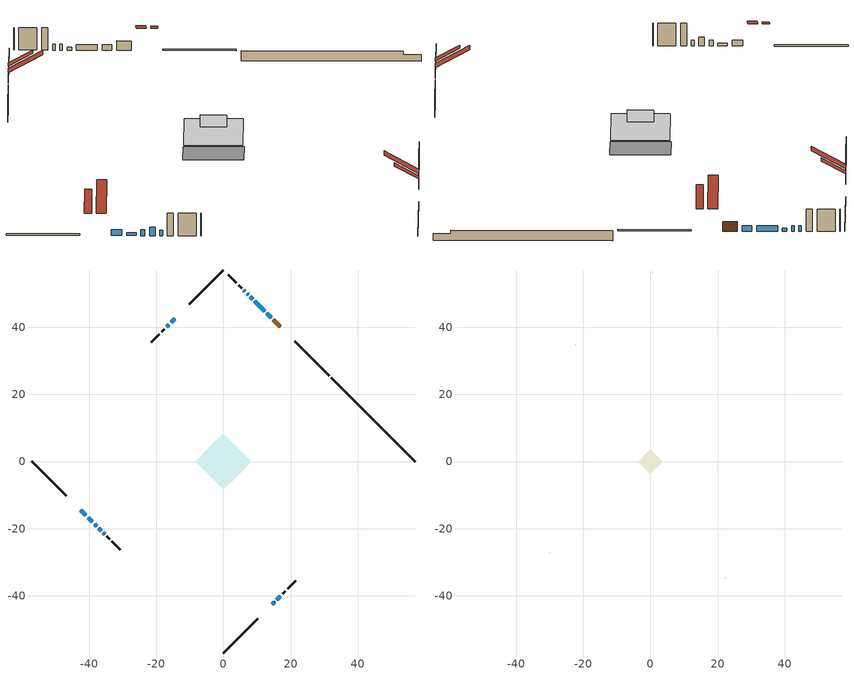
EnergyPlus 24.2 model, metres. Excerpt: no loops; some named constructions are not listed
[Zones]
conditioned space
 floor adiabatic (AdiabaticFloorConstruction): -8.21,0 0,8.21 8.21,0 0,-8.21 z3.35
 floor foundation (Slab1 construction): -6.22,2.24 -2.24,6.22 6.22,-2.24 2.24,-6.22 z-1.3
 wall outside (RimJoist1 construction): 0,-57.04 10.21,-46.83 / -57.04,0 -46.83,-10.21 / 0,57.04 -10.21,46.83 / 31.49,25.55 21.28,35.76 z0.91:1.21
 wall outside (AdiabaticWallConstruction 1): 16.94,40.09 14.88,42.15 z0.91:2.94
 wall outside (AdiabaticWallConstruction): -14.54,42.49 -15.62,41.42 / 14.23,42.81 12.91,44.13 / 12.25,44.79 9.34,47.7 / -42.49,-14.54 -40.98,-16.05 / 15.85,-41.19 16.92,-40.11 / -38.38,-18.66 -37.81,-19.22 / 7.38,49.66 7.05,49.98 / 6.4,50.64 6.02,51.02 / -35.75,-21.29 -35.37,-21.67 z0.91:2.13; 8.68,48.35 8.03,49 / -16.28,40.76 -16.92,40.11 / 14.54,-42.5 15.19,-41.85 / -40.33,-16.71 -39.03,-18 z0.91:1.52; -37.16,-19.88 -36.4,-20.64 z0.91:2.74
 wall outside (Wall1 construction): 17.58,-39.46 18.42,-38.62 / -34.71,-22.33 -33.87,-23.16 / -17.58,39.46 -18.42,38.62 / 5.36,51.67 4.53,52.51 z0.91:5.79
 wall outside (Wall2 construction): 19.07,-37.96 21.56,-35.47 / -33.22,-23.82 -30.73,-26.31 / -19.07,37.96 -21.56,35.47 / 3.87,53.17 1.38,55.66 z0.91:5.79
 wall foundation (FoundationWall1 construction): 32.14,24.89,-1.3 32.14,24.89,0.91 54.55,2.49,0.91 54.55,2.49,0.12 57.04,0,0.12 57.04,0,-1.3
 window (WindowConstruction): -14.54,42.49 -15.62,41.42 z0.91:2.13
 window (WindowConstruction 3): 14.23,42.81 12.91,44.13 z0.91:2.13
 window (WindowConstruction 4): 12.25,44.79 9.34,47.7 z0.91:2.13
 window (WindowConstruction 5): -42.49,-14.54 -40.99,-16.05 z0.91:2.13
 window (WindowConstruction 10): 8.68,48.35 8.04,49 z0.91:1.52
 window (WindowConstruction 11): -16.28,40.76 -16.92,40.11 z0.91:1.52
 window (WindowConstruction 12): 14.54,-42.49 15.19,-41.85 z0.91:1.52
 window (WindowConstruction 13): -40.33,-16.71 -39.04,-18 z0.91:1.52
 window (WindowConstruction 1): 15.85,-41.19 16.92,-40.11 z0.91:2.13
 window (WindowConstruction 2): -38.38,-18.66 -37.81,-19.22 z0.91:2.13
 window (WindowConstruction 6): 7.38,49.66 7.06,49.98 z0.91:2.13
 window (WindowConstruction 7): 6.4,50.64 6.02,51.02 z0.91:2.13
 window (WindowConstruction 8): -37.16,-19.88 -36.4,-20.64 z0.91:2.74
 window (WindowConstruction 9): -35.74,-21.29 -35.37,-21.67 z0.91:2.13
 door (Door): 16.94,40.09 14.88,42.15 z0.91:2.94
 ceiling adiabatic (AdiabaticFloorConstruction): 0,-8.21 8.21,0 0,8.21 -8.21,0 z3.35
 roof outside (Roof2 construction): 13.89,-43.15,5.79 9.1,-38.37,9.73 7.72,-39.75,9.73 12.5,-44.54,5.79; -43.15,-13.89,5.79 -38.37,-9.1,9.73 -39.75,-7.72,9.73 -44.54,-12.5,5.79; -13.89,43.15,5.79 -9.1,38.37,9.73 -7.72,39.75,9.73 -12.5,44.54,5.79; 17.6,39.44,5.79 12.82,34.65,9.73 14.2,33.27,9.73 18.98,38.05,5.79
attic - vented
 floor to conditioned space (Floor1 construction Reversed): -3.65,0 0,3.65 3.65,0 0,-3.65 z5.79
 wall outside (Wall3 construction): 22.22,-34.82 22.29,-34.75 / -30.07,-26.97 -30,-27.03 / -22.22,34.82 -22.29,34.75 / 0.72,56.31 0.66,56.38 z0.91:5.79
 roof outside (Roof1 construction): 11.84,-45.19,5.79 8.45,-41.8,8.59 7.47,-42.78,8.59 10.86,-46.17,5.79; -45.19,-11.84,5.79 -41.8,-8.45,8.59 -42.78,-7.47,8.59 -46.17,-10.86,5.79; -11.84,45.19,5.79 -8.45,41.8,8.59 -7.47,42.78,8.59 -10.86,46.17,5.79; 19.64,37.39,5.79 16.25,34,8.59 17.23,33.02,8.59 20.62,36.41,5.79
[Material] Roughness=Rough; Thermal Absorptance=0.9
Name | Thickness {m} | Conductivity {W/m-K} | Density {kg/m3} | Specific Heat {J/kg-K} | Solar Absorptance | Visible Absorptance
ceiling loosefill ins | 0.0846667 | 0.0480833 | 16.02 | 1046.75 | 0.7 | 0.7
ceiling stud and cavity | 0.1397 | 0.610272 | 65.682 | 1177.47 | 0.7 | 0.7
gypsum board | 0.0127 | 0.160291 | 801 | 837.4 | 0.6 | 0.6
[Construction]
Floor1 construction: ceiling loosefill ins, ceiling stud and cavity, gypsum board
[Schedule:Day:Interval]
interior lighting schedule day: No, 01:00, 0.108182, 04:00, 0.0901515, 05:00, 0.0991667, 06:00, 0.162273, 07:00, 0.270455, 08:00, 0.342576, 10:00, 0.369621, 11:00, 0.351591, 12:00, 0.333561, 13:00, 0.324545, 14:00, 0.31553, 15:00, 0.333561, 16:00, 0.369621, 17:00, 0.450758, 18:00, 0.585985, 19:00, 0.775303, 20:00, 0.955606, 21:00, 0.991667, 22:00, 0.712197, 23:00, 0.360606, 24:00, 0.162273
interior lighting schedule day 1: No, 01:00, 0.100909, 04:00, 0.0840909, 05:00, 0.0925, 06:00, 0.151364, 07:00, 0.252273, 08:00, 0.319545, 10:00, 0.344773, 11:00, 0.327955, 12:00, 0.311136, 13:00, 0.302727, 14:00, 0.294318, 15:00, 0.311136, 16:00, 0.344773, 17:00, 0.420455, 18:00, 0.546591, 19:00, 0.723182, 20:00, 0.891364, 21:00, 0.925, 22:00, 0.664318, 23:00, 0.336364, 24:00, 0.151364
interior lighting schedule day 2: No, 01:00, 0.0927273, 04:00, 0.0772727, 05:00, 0.085, 06:00, 0.139091, 07:00, 0.231818, 08:00, 0.293636, 10:00, 0.316818, 11:00, 0.301364, 12:00, 0.285909, 13:00, 0.278182, 14:00, 0.270455, 15:00, 0.285909, 16:00, 0.316818, 17:00, 0.386364, 18:00, 0.502273, 19:00, 0.664545, 20:00, 0.819091, 21:00, 0.85, 22:00, 0.610455, 23:00, 0.309091, 24:00, 0.139091
interior lighting schedule day 3: No, 01:00, 0.0845455, 04:00, 0.0704545, 05:00, 0.0775, 06:00, 0.126818, 07:00, 0.211364, 08:00, 0.267727, 10:00, 0.288864, 11:00, 0.274773, 12:00, 0.260682, 13:00, 0.253636, 14:00, 0.246591, 15:00, 0.260682, 16:00, 0.288864, 17:00, 0.352273, 18:00, 0.457955, 19:00, 0.605909, 20:00, 0.746818, 21:00, 0.775, 22:00, 0.556591, 23:00, 0.281818, 24:00, 0.126818
interior lighting schedule day 4: No, 01:00, 0.0763636, 04:00, 0.0636364, 05:00, 0.07, 06:00, 0.114545, 07:00, 0.190909, 08:00, 0.241818, 10:00, 0.260909, 11:00, 0.248182, 12:00, 0.235455, 13:00, 0.229091, 14:00, 0.222727, 15:00, 0.235455, 16:00, 0.260909, 17:00, 0.318182, 18:00, 0.413636, 19:00, 0.547273, 20:00, 0.674545, 21:00, 0.7, 22:00, 0.502727, 23:00, 0.254545, 24:00, 0.114545
interior lighting schedule day 5: No, 01:00, 0.0727273, 04:00, 0.0606061, 05:00, 0.0666667, 06:00, 0.109091, 07:00, 0.181818, 08:00, 0.230303, 10:00, 0.248485, 11:00, 0.236364, 12:00, 0.224242, 13:00, 0.218182, 14:00, 0.212121, 15:00, 0.224242, 16:00, 0.248485, 17:00, 0.30303, 18:00, 0.393939, 19:00, 0.521212, 20:00, 0.642424, 21:00, 0.666667, 22:00, 0.478788, 23:00, 0.242424, 24:00, 0.109091
interior lighting schedule day 6: No, 01:00, 0.0745455, 04:00, 0.0621212, 05:00, 0.0683333, 06:00, 0.111818, 07:00, 0.186364, 08:00, 0.236061, 10:00, 0.254697, 11:00, 0.242273, 12:00, 0.229848, 13:00, 0.223636, 14:00, 0.217424, 15:00, 0.229848, 16:00, 0.254697, 17:00, 0.310606, 18:00, 0.403788, 19:00, 0.534242, 20:00, 0.658485, 21:00, 0.683333, 22:00, 0.490758, 23:00, 0.248485, 24:00, 0.111818
interior lighting schedule day 7: No, 01:00, 0.08, 04:00, 0.0666667, 05:00, 0.0733333, 06:00, 0.12, 07:00, 0.2, 08:00, 0.253333, 10:00, 0.273333, 11:00, 0.26, 12:00, 0.246667, 13:00, 0.24, 14:00, 0.233333, 15:00, 0.246667, 16:00, 0.273333, 17:00, 0.333333, 18:00, 0.433333, 19:00, 0.573333, 20:00, 0.706667, 21:00, 0.733333, 22:00, 0.526667, 23:00, 0.266667, 24:00, 0.12
interior lighting schedule day 8: No, 01:00, 0.0890909, 04:00, 0.0742424, 05:00, 0.0816667, 06:00, 0.133636, 07:00, 0.222727, 08:00, 0.282121, 10:00, 0.304394, 11:00, 0.289545, 12:00, 0.274697, 13:00, 0.267273, 14:00, 0.259848, 15:00, 0.274697, 16:00, 0.304394, 17:00, 0.371212, 18:00, 0.482576, 19:00, 0.638485, 20:00, 0.78697, 21:00, 0.816667, 22:00, 0.586515, 23:00, 0.29697, 24:00, 0.133636
interior lighting schedule day 9: No, 01:00, 0.0972727, 04:00, 0.0810606, 05:00, 0.0891667, 06:00, 0.145909, 07:00, 0.243182, 08:00, 0.30803, 10:00, 0.332348, 11:00, 0.316136, 12:00, 0.299924, 13:00, 0.291818, 14:00, 0.283712, 15:00, 0.299924, 16:00, 0.332348, 17:00, 0.405303, 18:00, 0.526894, 19:00, 0.697121, 20:00, 0.859242, 21:00, 0.891667, 22:00, 0.640379, 23:00, 0.324242, 24:00, 0.145909
interior lighting schedule day 10: No, 01:00, 0.105455, 04:00, 0.0878788, 05:00, 0.0966667, 06:00, 0.158182, 07:00, 0.263636, 08:00, 0.333939, 10:00, 0.360303, 11:00, 0.342727, 12:00, 0.325152, 13:00, 0.316364, 14:00, 0.307576, 15:00, 0.325152, 16:00, 0.360303, 17:00, 0.439394, 18:00, 0.571212, 19:00, 0.755758, 20:00, 0.931515, 21:00, 0.966667, 22:00, 0.694242, 23:00, 0.351515, 24:00, 0.158182
interior lighting schedule day 11: No, 01:00, 0.109091, 04:00, 0.0909091, 05:00, 0.1, 06:00, 0.163636, 07:00, 0.272727, 08:00, 0.345455, 10:00, 0.372727, 11:00, 0.354545, 12:00, 0.336364, 13:00, 0.327273, 14:00, 0.318182, 15:00, 0.336364, 16:00, 0.372727, 17:00, 0.454545, 18:00, 0.590909, 19:00, 0.781818, 20:00, 0.963636, 21:00, 1, 22:00, 0.718182, 23:00, 0.363636, 24:00, 0.163636
interior lighting schedule default day; occupants schedule default day; clothes dryer schedule default day; cooking range schedule default day; mech vent bath fan 0 schedule default day; mech vent bath fan 1 schedule default day; mech vent range fan 0 schedule default day; misc plug loads schedule default day; general water use schedule default day; heating setpoint default day; cooling setpoint default day; clothes dryer exhaust 0 schedule default day; cooling season schedule day; cooling season schedule day 2; cooling season schedule default day; exterior lighting schedule default day; natural vent schedule default day: No, 24:00, 0
occupants schedule day: No, 05:00, 0.426829, 06:00, 0.719512, 07:00, 1, 08:00, 0.670732, 09:00, 0.329268, 14:00, 0.170732, 15:00, 0.231707, 16:00, 0.329268, 17:00, 0.5, 18:00, 0.670732, 19:00, 0.829268, 21:00, 1, 22:00, 0.853659, 23:00, 0.646341, 24:00, 0.426829
clothes dryer schedule day; clothes dryer exhaust 0 schedule day: No, 01:00, 0.123457, 02:00, 0.0740741, 03:00, 0.0493827, 04:00, 0.0246914, 05:00, 0.0493827, 06:00, 0.0740741, 07:00, 0.197531, 08:00, 0.395062, 09:00, 0.592593, 10:00, 0.839506, 11:00, 0.962963, 12:00, 1, 13:00, 0.91358, 14:00, 0.82716, 15:00, 0.716049, 16:00, 0.753086, 17:00, 0.679012, 18:00, 0.666667, 20:00, 0.62963, 21:00, 0.641975, 22:00, 0.666667, 23:00, 0.54321, 24:00, 0.296296
cooking range schedule day: No, 05:00, 0.0597015, 06:00, 0.11194, 07:00, 0.171642, 08:00, 0.291045, 11:00, 0.343284, 12:00, 0.402985, 13:00, 0.462687, 14:00, 0.343284, 15:00, 0.291045, 16:00, 0.402985, 17:00, 0.567164, 18:00, 1, 19:00, 0.850746, 20:00, 0.432836, 21:00, 0.291045, 22:00, 0.231343, 23:00, 0.171642, 24:00, 0.11194
mech vent bath fan 0 schedule day; mech vent bath fan 1 schedule day: No, 07:00, 0, 08:00, 1, 09:00, 0.2, 24:00, 0
mech vent range fan 0 schedule day: No, 18:00, 0, 19:00, 1, 20:00, 0.2, 24:00, 0
misc plug loads schedule day: No, 06:00, 0.705882, 07:00, 0.745098, 08:00, 0.803922, 15:00, 0.823529, 16:00, 0.862745, 17:00, 0.921569, 18:00, 0.980392, 19:00, 1, 20:00, 0.980392, 21:00, 0.941176, 22:00, 0.862745, 23:00, 0.784314, 24:00, 0.72549
general water use schedule day: No, 01:00, 0.315068, 03:00, 0.287671, 04:00, 0.342466, 05:00, 0.369863, 06:00, 0.520548, 07:00, 0.60274, 08:00, 0.534247, 10:00, 0.506849, 11:00, 0.465753, 14:00, 0.479452, 15:00, 0.534247, 16:00, 0.589041, 17:00, 0.69863, 18:00, 0.876712, 19:00, 0.890411, 20:00, 0.986301, 21:00, 1, 22:00, 0.863014, 23:00, 0.616438, 24:00, 0.465753
heating setpoint day: No, 07:00, 18, 23:00, 21, 24:00, 18
cooling setpoint day: No, 24:00, 25
cooling season schedule day 1: No, 24:00, 1
exterior lighting schedule day: No, 01:00, 0.566667, 03:00, 0.524167, 05:00, 0.495833, 06:00, 0.5525, 07:00, 0.623333, 08:00, 0.580833, 09:00, 0.439167, 10:00, 0.354167, 12:00, 0.34, 13:00, 0.354167, 14:00, 0.396667, 15:00, 0.425, 16:00, 0.495833, 17:00, 0.623333, 18:00, 0.793333, 19:00, 0.906667, 20:00, 0.963333, 21:00, 0.991667, 22:00, 0.920833, 23:00, 0.793333, 24:00, 0.665833
exterior lighting schedule day 1: No, 01:00, 0.528571, 03:00, 0.488929, 05:00, 0.4625, 06:00, 0.515357, 07:00, 0.581429, 08:00, 0.541786, 09:00, 0.409643, 10:00, 0.330357, 12:00, 0.317143, 13:00, 0.330357, 14:00, 0.37, 15:00, 0.396429, 16:00, 0.4625, 17:00, 0.581429, 18:00, 0.74, 19:00, 0.845714, 20:00, 0.898571, 21:00, 0.925, 22:00, 0.858929, 23:00, 0.74, 24:00, 0.621071
exterior lighting schedule day 10: No, 01:00, 0.552381, 03:00, 0.510952, 05:00, 0.483333, 06:00, 0.538571, 07:00, 0.607619, 08:00, 0.56619, 09:00, 0.428095, 10:00, 0.345238, 12:00, 0.331429, 13:00, 0.345238, 14:00, 0.386667, 15:00, 0.414286, 16:00, 0.483333, 17:00, 0.607619, 18:00, 0.773333, 19:00, 0.88381, 20:00, 0.939048, 21:00, 0.966667, 22:00, 0.897619, 23:00, 0.773333, 24:00, 0.649048
exterior lighting schedule day 11: No, 01:00, 0.571429, 03:00, 0.528571, 05:00, 0.5, 06:00, 0.557143, 07:00, 0.628571, 08:00, 0.585714, 09:00, 0.442857, 10:00, 0.357143, 12:00, 0.342857, 13:00, 0.357143, 14:00, 0.4, 15:00, 0.428571, 16:00, 0.5, 17:00, 0.628571, 18:00, 0.8, 19:00, 0.914286, 20:00, 0.971429, 21:00, 1, 22:00, 0.928571, 23:00, 0.8, 24:00, 0.671429
exterior lighting schedule day 2: No, 01:00, 0.485714, 03:00, 0.449286, 05:00, 0.425, 06:00, 0.473571, 07:00, 0.534286, 08:00, 0.497857, 09:00, 0.376429, 10:00, 0.303571, 12:00, 0.291429, 13:00, 0.303571, 14:00, 0.34, 15:00, 0.364286, 16:00, 0.425, 17:00, 0.534286, 18:00, 0.68, 19:00, 0.777143, 20:00, 0.825714, 21:00, 0.85, 22:00, 0.789286, 23:00, 0.68, 24:00, 0.570714
exterior lighting schedule day 3: No, 01:00, 0.442857, 03:00, 0.409643, 05:00, 0.3875, 06:00, 0.431786, 07:00, 0.487143, 08:00, 0.453929, 09:00, 0.343214, 10:00, 0.276786, 12:00, 0.265714, 13:00, 0.276786, 14:00, 0.31, 15:00, 0.332143, 16:00, 0.3875, 17:00, 0.487143, 18:00, 0.62, 19:00, 0.708571, 20:00, 0.752857, 21:00, 0.775, 22:00, 0.719643, 23:00, 0.62, 24:00, 0.520357
exterior lighting schedule day 4: No, 01:00, 0.4, 03:00, 0.37, 05:00, 0.35, 06:00, 0.39, 07:00, 0.44, 08:00, 0.41, 09:00, 0.31, 10:00, 0.25, 12:00, 0.24, 13:00, 0.25, 14:00, 0.28, 15:00, 0.3, 16:00, 0.35, 17:00, 0.44, 18:00, 0.56, 19:00, 0.64, 20:00, 0.68, 21:00, 0.7, 22:00, 0.65, 23:00, 0.56, 24:00, 0.47
exterior lighting schedule day 5: No, 01:00, 0.380952, 03:00, 0.352381, 05:00, 0.333333, 06:00, 0.371429, 07:00, 0.419048, 08:00, 0.390476, 09:00, 0.295238, 10:00, 0.238095, 12:00, 0.228571, 13:00, 0.238095, 14:00, 0.266667, 15:00, 0.285714, 16:00, 0.333333, 17:00, 0.419048, 18:00, 0.533333, 19:00, 0.609524, 20:00, 0.647619, 21:00, 0.666667, 22:00, 0.619048, 23:00, 0.533333, 24:00, 0.447619
exterior lighting schedule day 6: No, 01:00, 0.390476, 03:00, 0.36119, 05:00, 0.341667, 06:00, 0.380714, 07:00, 0.429524, 08:00, 0.400238, 09:00, 0.302619, 10:00, 0.244048, 12:00, 0.234286, 13:00, 0.244048, 14:00, 0.273333, 15:00, 0.292857, 16:00, 0.341667, 17:00, 0.429524, 18:00, 0.546667, 19:00, 0.624762, 20:00, 0.66381, 21:00, 0.683333, 22:00, 0.634524, 23:00, 0.546667, 24:00, 0.45881
exterior lighting schedule day 7: No, 01:00, 0.419048, 03:00, 0.387619, 05:00, 0.366667, 06:00, 0.408571, 07:00, 0.460952, 08:00, 0.429524, 09:00, 0.324762, 10:00, 0.261905, 12:00, 0.251429, 13:00, 0.261905, 14:00, 0.293333, 15:00, 0.314286, 16:00, 0.366667, 17:00, 0.460952, 18:00, 0.586667, 19:00, 0.670476, 20:00, 0.712381, 21:00, 0.733333, 22:00, 0.680952, 23:00, 0.586667, 24:00, 0.492381
exterior lighting schedule day 8: No, 01:00, 0.466667, 03:00, 0.431667, 05:00, 0.408333, 06:00, 0.455, 07:00, 0.513333, 08:00, 0.478333, 09:00, 0.361667, 10:00, 0.291667, 12:00, 0.28, 13:00, 0.291667, 14:00, 0.326667, 15:00, 0.35, 16:00, 0.408333, 17:00, 0.513333, 18:00, 0.653333, 19:00, 0.746667, 20:00, 0.793333, 21:00, 0.816667, 22:00, 0.758333, 23:00, 0.653333, 24:00, 0.548333
exterior lighting schedule day 9: No, 01:00, 0.509524, 03:00, 0.47131, 05:00, 0.445833, 06:00, 0.496786, 07:00, 0.560476, 08:00, 0.522262, 09:00, 0.394881, 10:00, 0.318452, 12:00, 0.305714, 13:00, 0.318452, 14:00, 0.356667, 15:00, 0.382143, 16:00, 0.445833, 17:00, 0.560476, 18:00, 0.713333, 19:00, 0.815238, 20:00, 0.86619, 21:00, 0.891667, 22:00, 0.827976, 23:00, 0.713333, 24:00, 0.59869
[Schedule:Week:Daily]
heating setpoint Week Rule - Jan1-Dec31: heating setpoint day, heating setpoint day, heating setpoint day, heating setpoint day, heating setpoint day, heating setpoint day, heating setpoint day, heating setpoint default day, heating setpoint default day, heating setpoint default day, heating setpoint default day, heating setpoint default day
cooling setpoint Week Rule - Jan1-Dec31: cooling setpoint day, cooling setpoint day, cooling setpoint day, cooling setpoint day, cooling setpoint day, cooling setpoint day, cooling setpoint day, cooling setpoint default day, cooling setpoint default day, cooling setpoint default day, cooling setpoint default day, cooling setpoint default day
clothes dryer exhaust 0 schedule Week Rule - Jan1-Dec31: clothes dryer exhaust 0 schedule day, clothes dryer exhaust 0 schedule day, clothes dryer exhaust 0 schedule day, clothes dryer exhaust 0 schedule day, clothes dryer exhaust 0 schedule day, clothes dryer exhaust 0 schedule day, clothes dryer exhaust 0 schedule day, clothes dryer exhaust 0 schedule default day, clothes dryer exhaust 0 schedule default day, clothes dryer exhaust 0 schedule default day, clothes dryer exhaust 0 schedule default day, clothes dryer exhaust 0 schedule default day
cooling season schedule Week Rule - Jan1-May26: cooling season schedule day, cooling season schedule day, cooling season schedule day, cooling season schedule day, cooling season schedule day, cooling season schedule day, cooling season schedule day, cooling season schedule default day, cooling season schedule default day, cooling season schedule default day, cooling season schedule default day, cooling season schedule default day
cooling season schedule Week Rule - May27-Jun2: cooling season schedule day, cooling season schedule day, cooling season schedule day, cooling season schedule day, cooling season schedule day, cooling season schedule day 1, cooling season schedule day 1, cooling season schedule default day, cooling season schedule default day, cooling season schedule default day, cooling season schedule default day, cooling season schedule default day
cooling season schedule Week Rule - Jun3-Aug25: cooling season schedule day 1, cooling season schedule day 1, cooling season schedule day 1, cooling season schedule day 1, cooling season schedule day 1, cooling season schedule day 1, cooling season schedule day 1, cooling season schedule default day, cooling season schedule default day, cooling season schedule default day, cooling season schedule default day, cooling season schedule default day
cooling season schedule Week Rule - Aug26-Sep1: cooling season schedule day 1, cooling season schedule day 1, cooling season schedule day 1, cooling season schedule day 1, cooling season schedule day 1, cooling season schedule day 1, cooling season schedule day 2, cooling season schedule default day, cooling season schedule default day, cooling season schedule default day, cooling season schedule default day, cooling season schedule default day
cooling season schedule Week Rule - Sep2-Dec31: cooling season schedule day 2, cooling season schedule day 2, cooling season schedule day 2, cooling season schedule day 2, cooling season schedule day 2, cooling season schedule day 2, cooling season schedule day 2, cooling season schedule default day, cooling season schedule default day, cooling season schedule default day, cooling season schedule default day, cooling season schedule default day
exterior lighting schedule Week Rule - Sep2-Sep29: exterior lighting schedule day 8, exterior lighting schedule day 8, exterior lighting schedule day 8, exterior lighting schedule day 8, exterior lighting schedule day 8, exterior lighting schedule day 8, exterior lighting schedule day 8, exterior lighting schedule default day, exterior lighting schedule default day, exterior lighting schedule default day, exterior lighting schedule default day, exterior lighting schedule default day
exterior lighting schedule Week Rule - Sep30-Oct6: exterior lighting schedule day 8, exterior lighting schedule day 9, exterior lighting schedule day 9, exterior lighting schedule day 9, exterior lighting schedule day 9, exterior lighting schedule day 9, exterior lighting schedule day 9, exterior lighting schedule default day, exterior lighting schedule default day, exterior lighting schedule default day, exterior lighting schedule default day, exterior lighting schedule default day
exterior lighting schedule Week Rule - Oct7-Oct27: exterior lighting schedule day 9, exterior lighting schedule day 9, exterior lighting schedule day 9, exterior lighting schedule day 9, exterior lighting schedule day 9, exterior lighting schedule day 9, exterior lighting schedule day 9, exterior lighting schedule default day, exterior lighting schedule default day, exterior lighting schedule default day, exterior lighting schedule default day, exterior lighting schedule default day
exterior lighting schedule Week Rule - Oct28-Nov3: exterior lighting schedule day 9, exterior lighting schedule day 9, exterior lighting schedule day 9, exterior lighting schedule day 9, exterior lighting schedule day 10, exterior lighting schedule day 10, exterior lighting schedule day 10, exterior lighting schedule default day, exterior lighting schedule default day, exterior lighting schedule default day, exterior lighting schedule default day, exterior lighting schedule default day
exterior lighting schedule Week Rule - Nov4-Nov24: exterior lighting schedule day 10, exterior lighting schedule day 10, exterior lighting schedule day 10, exterior lighting schedule day 10, exterior lighting schedule day 10, exterior lighting schedule day 10, exterior lighting schedule day 10, exterior lighting schedule default day, exterior lighting schedule default day, exterior lighting schedule default day, exterior lighting schedule default day, exterior lighting schedule default day
exterior lighting schedule Week Rule - Nov25-Dec1: exterior lighting schedule day 10, exterior lighting schedule day 10, exterior lighting schedule day 10, exterior lighting schedule day 10, exterior lighting schedule day 10, exterior lighting schedule day 10, exterior lighting schedule day 11, exterior lighting schedule default day, exterior lighting schedule default day, exterior lighting schedule default day, exterior lighting schedule default day, exterior lighting schedule default day
exterior lighting schedule Week Rule - Dec2-Dec31: exterior lighting schedule day 11, exterior lighting schedule day 11, exterior lighting schedule day 11, exterior lighting schedule day 11, exterior lighting schedule day 11, exterior lighting schedule day 11, exterior lighting schedule day 11, exterior lighting schedule default day, exterior lighting schedule default day, exterior lighting schedule default day, exterior lighting schedule default day, exterior lighting schedule default day
natural vent schedule Week Rule - Jan1-Dec31: natural vent schedule default day, natural vent schedule default day, natural vent schedule default day, natural vent schedule default day, natural vent schedule default day, natural vent schedule default day, natural vent schedule default day, natural vent schedule default day, natural vent schedule default day, natural vent schedule default day, natural vent schedule default day, natural vent schedule default day
[Schedule:Year]
natural vent schedule: natural vent schedule Week Rule - Jan1-Dec31, 1, 1, 12, 31
